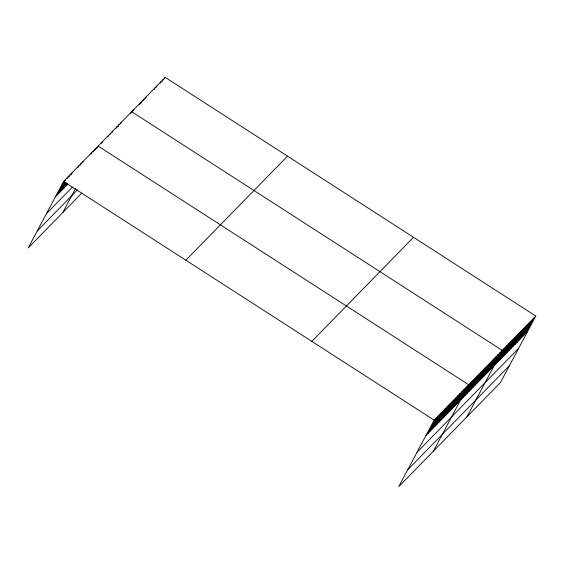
<?xml version="1.0" encoding="UTF-8"?>
<svg xmlns="http://www.w3.org/2000/svg" width="564" height="564" viewBox="0 0 564 564"><rect width="100%" height="100%" fill="white"/><g stroke="black" fill="none" stroke-linecap="round" stroke-linejoin="round"><path stroke-width="0.85" d="M535.8 316.051L434.125 420.124L398.769 486.612L500.451 382.54L535.8 316.051L165.231 77.388L63.549 181.46L28.2 247.948L81.646 193.248M57.549 194.608L65.713 179.246M59.706 192.394L65.015 182.412M67.053 178.569L67.87 177.04M61.864 190.181L65.953 182.503M68.808 177.131L70.035 174.826M64.028 187.974L66.474 183.363M70.965 174.918L72.192 172.612M66.185 185.76L67.412 183.455M77.86 167.515L78.678 165.978M80.017 165.301L80.835 163.772M82.182 163.095L83 161.558M90.825 154.247L91.636 152.71M92.982 152.033L93.8 150.496M94.738 150.588L95.958 148.29M62.773 212.565L75.435 188.736M96.895 148.381L97.713 146.844M101.499 143.319L102.317 141.783M107.787 136.883L108.605 135.346M109.888 134.733L110.706 133.196M111.982 132.589L112.8 131.052M116.177 128.296L116.995 126.759M117.869 126.914L119.089 124.609M120.372 124.002L121.189 122.466M130.855 113.272L131.673 111.735L502.249 350.399L466.893 416.881M132.956 111.122L133.774 109.585M139.245 104.685L140.062 103.149M140.937 103.304L142.163 100.998M143.439 100.392L144.257 98.855M145.54 98.242L146.351 96.705M153.923 89.655L154.74 88.125M156.024 87.512L156.841 85.975M160.218 83.218L161.036 81.681M161.903 81.843L163.13 79.538M164.413 78.925L165.231 77.388M428.118 433.272L436.282 417.91M430.276 431.058L438.447 415.703M432.44 428.844L440.604 413.49M434.597 426.638L442.768 411.276M436.762 424.424L444.925 409.069M438.919 422.21L447.09 406.856M441.083 420.004L449.247 404.642M443.241 417.79L451.411 402.435M445.405 415.576L453.569 400.221M447.562 413.37L455.733 398.008M449.727 411.156L457.89 395.801M451.884 408.942L460.048 393.587M454.048 406.736L462.212 391.374M456.205 404.522L464.369 389.16M458.37 402.308L466.534 386.953M433.342 451.228L468.691 384.74L98.122 146.076M462.628 397.951L470.792 382.596M464.722 395.808L472.886 380.446M466.816 393.658L474.987 378.303M468.917 391.515L477.081 376.153M471.01 389.364L479.181 374.01M473.111 387.221L481.275 371.859M475.205 385.071L483.376 369.716M477.306 382.928L485.47 367.566M479.4 380.778L487.564 365.423M481.501 378.634L489.665 363.272M483.595 376.484L491.759 361.129M485.696 374.341L493.86 358.986M487.789 372.191L495.953 356.836M489.883 370.047L498.054 354.693M491.984 367.904L500.148 352.542M496.179 363.611L504.343 348.249M498.273 361.461L506.444 346.106M500.374 359.317L508.538 343.955M502.468 357.167L510.639 341.812M504.569 355.024L512.732 339.662M506.662 352.874L514.826 337.519M508.763 350.73L516.927 335.376M510.857 348.58L519.021 333.225M512.958 346.437L521.122 331.082M515.052 344.294L523.216 328.932M517.146 342.144L525.317 326.789M519.247 340L527.41 324.638M521.34 337.85L529.511 322.495M523.441 335.707L531.605 320.345M525.535 333.557L533.706 318.202M55.385 196.815L67.807 184.104M46.417 213.693L72.34 187.149M37.175 231.071L77.508 189.786M185.838 260.216L287.513 156.15M311.836 341.368L413.511 237.296M425.961 435.478L527.636 331.413M416.986 452.356L518.661 348.284M407.744 469.734L509.419 365.669M63.549 181.46L434.125 420.124"/></g></svg>
